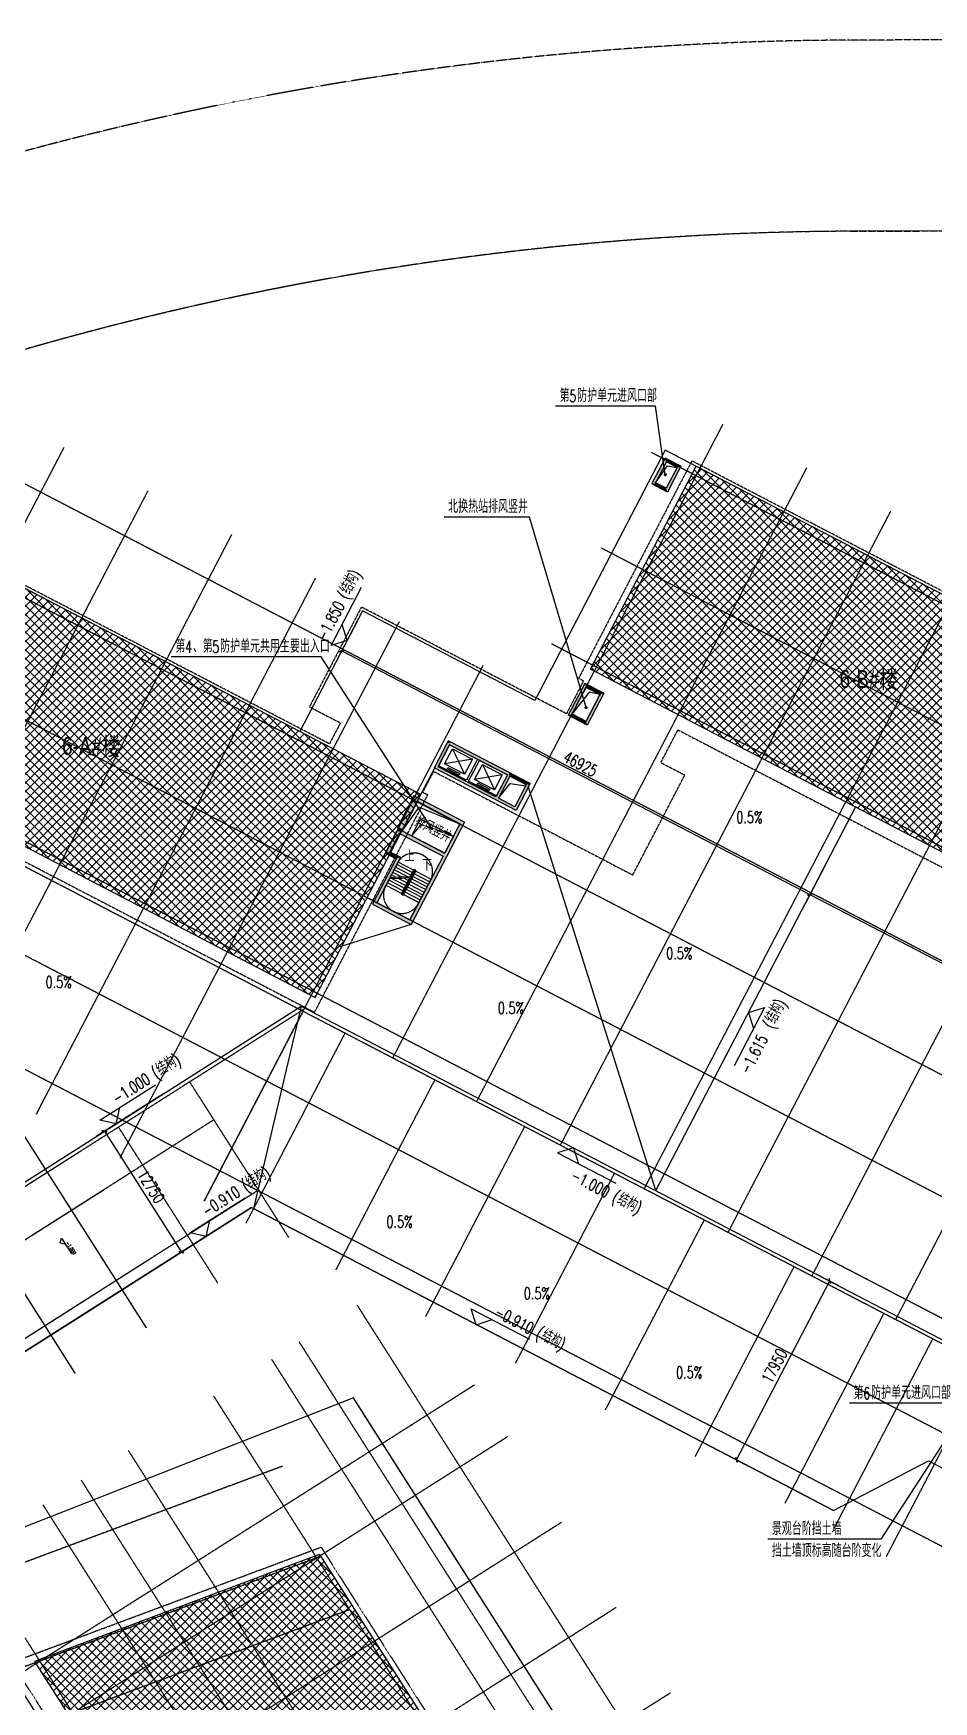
# Model space of a CAD drawing. Extents: x -46296 to 410892, y -135666 to 238728.
# Drawn here: x 142911 to 222935, y 90314 to 238728 of the extents above; entities that cross this region are included whole.
import ezdxf
from ezdxf.xclip import XClip

# ---------------------------------------------------------------- set-up
doc = ezdxf.new("R2010")
doc.units = 0
doc.header["$LTSCALE"] = 10
doc.header["$MEASUREMENT"] = 0
doc.header["$XCLIPFRAME"] = 0
for name, pattern in [('ACAD_ISO04W100', [30, 24, -3, 0, -3]), ('DASH', [0.35, 0.25, -0.1]), ('DOTE', [2.42, 2, -0.2, 0.02, -0.2]), ('梯段6、7$0$DASH', [0.35, 0.25, -0.1])]:
    doc.linetypes.add(name, pattern=pattern)
for name, color, linetype in [('0 @ 1', 7, 'Continuous'), ('01-标注_尺寸', 124, 'Continuous'), ('01-标注_标高', 200, 'Continuous'), ('01-标注_符号', 200, 'Continuous'), ('02-TEXT_房间', 7, 'Continuous'), ('02-TEXT_标注', 130, 'Continuous'), ('05-填充_天正', 26, 'Continuous'), ('104-6 B1核心筒G$0$05-填充_天正', 26, 'Continuous'), ('104-6 B1核心筒G$0$A_STR-砼墙', 51, 'Continuous'), ('A-E_楼梯', 171, 'Continuous'), ('A-O_分水线', 127, 'Continuous'), ('A-TECH_结构', 21, 'Continuous'), ('A_AXIS-轴线', 36, 'DOTE'), ('A_STR-砼墙', 51, 'Continuous'), ('M-用地 红线', 20, 'ACAD_ISO04W100'), ('看线', 241, 'Continuous')]:
    doc.layers.add(name, color=color, linetype=linetype)
doc.layers.add('104-13 B0核心筒$0$04-不打印_辅助线', color=165, linetype='Continuous', plot=False)
doc.styles.add('_TCH_DIM', font='SIMPLEX', dxfattribs={"bigfont": 'GBCBIG'})
doc.styles.add('_TCH_DIM_T3', font='SIMPLEX', dxfattribs={"width": 0.705882, "bigfont": 'GBCBIG'})
doc.styles.add('_TCH_SPACE', font='ros.shx', dxfattribs={"width": 0.75, "height": 5, "bigfont": 'jd.shx'})
doc.styles.add('Arial', font='arial.ttf', dxfattribs={"width": 0.75, "height": 2.5})
doc.dimstyles.new('_TCH_ARCH&&350', dxfattribs={"dimtxt": 1041.25, "dimasz": 350, "dimexe": 875, "dimexo": 1050, "dimgap": 350, "dimtad": 1, "dimdec": 0, "dimzin": 0, "dimdsep": 46, "dimtxsty": '_TCH_DIM_T3', "dimblk": 'ARCHTICK', "dimcen": 0.09, "dimclrt": 7, "dimazin": 2, "dimtfac": 1, "dimtdec": 0, "dimtix": 1, "dimtmove": 2, "dimatfit": 3, "dimfxl": 0, "dimtolj": 1, "dimtzin": 0, "dimarcsym": 0})
pattern_1 = [(45, (0, 0), (-392.8862, 392.8862), []), (135, (0, 0), (-392.8862, -392.8862), [])]

# ---------------------------------------------------------------- blocks, each defined once
blk = doc.blocks.new('104 轴线$0$A$C769971AC')
for points in [[(-8100, 0), (-5500, 0), (-5500, -2600), (-8100, -2600)], [(0, 0), (8750, 0), (8750, -4200), (0, -4200)], [(-79600, -4400), (-75400, -4400), (-75400, -13200), (-79600, -13200)], [(-69200, -4800), (-66450, -4800), (-66450, -7400), (-69200, -7400)], [(8750, -5000), (0, -5000), (0, -9200), (8750, -9200)], [(-20900, -11300), (-18100, -11300), (-18100, -13400), (-20900, -13400)], [(-17900, -11300), (-15100, -11300), (-15100, -13400), (-17900, -13400)]]:
    blk.add_lwpolyline(points, close=True)
blk = doc.blocks.new('104 轴线')
for p, q in [((-162502, 81623), (-103332, 195290)), ((854, 135981), (-109845, 193607)), ((-69898, 130873), (-37622, 192876)), ((-155052, 77745), (-95881, 191411)), ((13876, 160994), (-43691, 190962)), ((-62447, 126995), (-30171, 188997)), ((-147601, 73866), (-88430, 187532)), ((-25299, 139449), (-114000, 185624)), ((-267879, 136479), (-243063, 184152)), ((-47571, 137379), (-22720, 185118)), ((-140150, 69987), (-80979, 183654)), ((-113685, 111729), (-249575, 182469)), ((-206397, 125945), (-177039, 182341)), ((9443, 152479), (-48124, 182447)), ((-35448, 142477), (-15269, 181239)), ((-260428, 132601), (-235612, 180273)), ((-100664, 136743), (-183422, 179824)), ((-92783, 142787), (-73528, 179775)), ((-198946, 122066), (-169588, 178462)), ((-44634, 138691), (-118433, 177109)), ((-27997, 138598), (-7818, 177361)), ((-252978, 128722), (-228161, 176394)), ((-85332, 138908), (-66077, 175896)), ((-117841, 103746), (-253731, 174486)), ((-191495, 118187), (-162137, 174584)), ((5010, 143964), (-52557, 173931)), ((-273455, 172905), (-228319, 101944)), ((-245448, 124995), (-220710, 172516)), ((-16390, 142703), (-367, 173482)), ((-105097, 128228), (-187855, 171309)), ((-184044, 114309), (-154686, 170705)), ((-77881, 135029), (-58626, 172018)), ((-8939, 138824), (7084, 169603)), ((-296507, 152317), (-270772, 168686)), ((-279783, 168880), (-234647, 97919)), ((-238076, 120964), (-213259, 168637)), ((-56517, 134054), (-122866, 168593)), ((-176593, 110430), (-147235, 166826)), ((-2553, 135500), (13470, 166279)), ((-122274, 95231), (-258164, 165971)), ((-230625, 117086), (-205808, 164758)), ((-287377, 164050), (-242241, 93088)), ((-109530, 119712), (-192288, 162793)), ((-169142, 106551), (-139784, 162948)), ((-292106, 145398), (-266371, 161767)), ((-223174, 113207), (-198357, 160880)), ((-96508, 144726), (-127022, 160610)), ((-294971, 159219), (-249835, 88258)), ((-161691, 102673), (-132333, 159069)), ((-289691, 141601), (-263956, 157970)), ((-126707, 86715), (-262597, 157455)), ((-127630, 84941), (-263520, 155681)), ((-284860, 134007), (-259125, 150376)), ((-130863, 78732), (-266753, 149472)), ((-280030, 126413), (-254295, 142782)), ((-33600, 142600), (-33600, -14400)), ((-25200, 142600), (-25200, -14400)), ((-16800, 142600), (-16800, -14400)), ((-8400, 142600), (-8400, -14400)), ((0, 142600), (0, -14400)), ((8400, 142578), (8400, -14422)), ((-135018, 70749), (-270908, 141489)), ((-35206, 140600), (13400, 140600)), ((-275200, 118819), (-249465, 135189)), ((-50400, 134200), (-50400, -14400)), ((-42000, 134200), (-42000, -14400)), ((-52400, 132200), (13400, 132200)), ((-262856, 99412), (-214266, 130319)), ((-214380, 130100), (-223174, 113207)), ((-210654, 128161), (-219449, 111268)), ((-270370, 111225), (-244634, 127595)), ((-224464, 123832), (-215662, 109994)), ((-202671, 124005), (-211465, 107112)), ((-52400, 123800), (13400, 123800)), ((-260709, 96037), (-222317, 120457)), ((-265539, 103631), (-239804, 120001)), ((-230792, 119807), (-221990, 105969)), ((-194688, 119850), (-203482, 102956)), ((-186705, 115694), (-195499, 98801)), ((-52400, 115400), (13400, 115400)), ((-256737, 89793), (-218420, 114166)), ((-178722, 111538), (-187516, 94645)), ((-170739, 107382), (-179533, 90489)), ((-52400, 107000), (13400, 107000)), ((-209580, 103971), (-138782, -7334)), ((-162756, 103227), (-171550, 86333)), ((-158410, 100964), (-167204, 84071)), ((-214727, 100698), (-143645, -11054)), ((-217174, 99141), (-146376, -12164)), ((-52400, 98600), (13400, 98600)), ((-242004, 69611), (-199140, 96875)), ((-222323, 95870), (-151523, -15438)), ((-239072, 65001), (-196208, 92265)), ((-52400, 92400), (13400, 92400)), ((-229915, 91037), (-159117, -20268)), ((-234091, 88380), (-163293, -22925)), ((-237509, 86207), (-166711, -25099)), ((-234242, 57407), (-191378, 84671)), ((-139073, 84000), (-126000, 84000)), ((-139073, 84000), (-126000, 84000)), ((-52400, 84000), (13400, 84000)), ((-244006, 82074), (-173208, -29231)), ((-229411, 49813), (-186548, 77078)), ((-139073, 75600), (-126000, 75600)), ((-52400, 75600), (13400, 75600)), ((-224581, 42219), (-181717, 69484)), ((-139073, 67200), (-126000, 67200)), ((-136300, 67200), (-136300, -2001)), ((-126000, 67200), (-126000, -2001)), ((-117600, 67200), (-117600, -2001)), ((-109200, 67200), (-109200, -2001)), ((-100800, 67200), (-100800, -2001)), ((-92400, 67200), (-92400, -2001)), ((-84000, 67200), (-84000, -2001)), ((-75600, 67200), (-75600, -2001)), ((-67200, 67200), (-67200, -2001)), ((-58800, 67200), (-58800, -2001)), ((-52400, 67200), (13400, 67200)), ((-219751, 34625), (-176887, 61890)), ((-139073, 58800), (13400, 58800)), ((-214921, 27031), (-172057, 54296)), ((-139073, 50400), (13400, 50400)), ((-210090, 19437), (-167227, 46702)), ((-139073, 42000), (13400, 42000)), ((-205260, 11843), (-162396, 39108)), ((-139073, 33600), (13400, 33600)), ((-200430, 4249), (-157566, 31514)), ((-157699, 21012), (-159093, 25597)), ((-158511, 23683), (-148966, 26585)), ((-195599, -3345), (-152736, 23920)), ((-162507, 19550), (-148156, 23913)), ((-145248, -6279), (-154653, 24656)), ((-139073, 25200), (13400, 25200)), ((-205196, 22550), (-172533, -28802)), ((-155969, -1954), (-162507, 19550)), ((-190769, -10938), (-147905, 16326)), ((-139073, 16800), (13400, 16800)), ((-164865, 5538), (-144456, 11743)), ((-185939, -18532), (-143075, 8732)), ((-139073, 8400), (13400, 8400)), ((-79126, 6098), (-49948, -39738)), ((-158456, -48930), (-73109, 5398)), ((-183148, -22920), (-140284, 4344)), ((-65036, 3331), (-41175, -34153)), ((-163452, -4229), (-141618, 2409)), ((-153945, -56016), (-61764, 2663)), ((-181272, -25869), (-138409, 1395)), ((-105000, 0), (13400, 0)), ((-105000, 0), (13400, 0)), ((-86465, 1426), (-57287, -44410)), ((-179767, -28236), (-136903, -972)), ((-115209, -1092), (-78883, -58157)), ((-166188, -36782), (-111041, -1677)), ((-155969, -1954), (-148582, -13568)), ((-93298, -2923), (-64120, -48760)), ((-163452, -4229), (-154940, -17612)), ((-149616, -62863), (-57436, -4184)), ((-149595, -62849), (-57415, -4171)), ((-122042, -5442), (-85716, -62507)), ((-162322, -42856), (-107174, -7751)), ((-100975, -7810), (-71797, -53646)), ((-52368, -8400), (13400, -8400)), ((-128875, -9791), (-92549, -66856)), ((-145267, -69696), (-53086, -11017)), ((-145246, -69682), (-53065, -11004)), ((-135708, -14141), (-99382, -71206)), ((-142541, -18490), (-106215, -75556)), ((-140917, -76529), (-48736, -17850)), ((-140896, -76515), (-48715, -17837)), ((-150133, -23323), (-113808, -80389)), ((-149374, -22840), (-113048, -79905)), ((-136567, -83362), (-44387, -24683)), ((-136546, -83348), (-44366, -24670)), ((-156966, -27673), (-120641, -84738)), ((-134130, -87144), (-41949, -28466)), ((-163799, -32023), (-127474, -89088))]:
    blk.add_line(p, q)
for points in [[(-216209, 89629), (-245659, 78642)], [(-213168, 81478), (-242618, 70491)], [(-210236, 76869), (-239686, 65882)], [(-205387, 47258), (-203193, 48653), (-201798, 46460), (-201966, 46352), (-201778, 46057), (-203804, 44769), (-205387, 47258)], [(-158511, 23683), (-179356, 28320)], [(-166936, 25554), (-162507, 19550)], [(-184527, 3284), (-181414, -1610), (-179642, -483), (-182755, 4411), (-184527, 3284)], [(-168544, -1720), (-166351, -325), (-164955, -2519), (-167149, -3914), (-168544, -1720)]]:
    blk.add_lwpolyline(points)
at = {"layer": 'Defpoints'}
blk.add_lwpolyline([(13135, -2670), (19996, 9914), (18926, 200140), (-165691, 199501, 0.0648429), (-234306, 190322, 0.0648942), (-298282, 163874), (-300993, 152958), (-177498, -41043), (-162540, -55229), (-143745, -84755), (-123037, -89354), (13135, -2670)], format="xyb", close=True, dxfattribs=at)
at = {"rotation": 302.4591234524622}
blk.add_blockref('104 轴线$0$A$C769971AC', (-162003, -7159), dxfattribs=at)
blk = doc.blocks.new('104-13 B0核心筒')
at = {"layer": '104-13 B0核心筒$0$04-不打印_辅助线'}
ref = blk.add_blockref('104 轴线', (287656, 163437), dxfattribs=dict(at, rotation=57.54087654753761))
XClip(ref).set_block_clipping_path([(-308258.2439484803, 159880.9876684749), (-256882.7738956955, 79110.5487782021), (-223300.1845035219, 100471.3503204154), (-274675.6545563068, 181241.7892106881)])
blk = doc.blocks.new('_ArchTick')
at = {"color": 0, "linetype": 'ByBlock', "const_width": 0.4}
blk.add_lwpolyline([(-0.5, -0.5), (0.5, 0.5)], dxfattribs=at)
blk = doc.blocks.new('*D2023')
at = {"layer": '01-标注_尺寸', "color": 0, "lineweight": -2, "transparency": 16777216}
for p, q in [((171692, 186420), (169918, 183013)), ((170322, 183789), (211945, 162121)), ((213315, 164753), (211541, 161345))]:
    blk.add_line(p, q, dxfattribs=at)
at = {"layer": 'Defpoints', "color": 0, "transparency": 16777216}
for p in [(172177, 187351), (213800, 165684), (211945, 162121)]:
    blk.add_point(p, dxfattribs=at)
at = {"layer": '01-标注_尺寸', "color": 0, "lineweight": -2, "transparency": 16777216, "xscale": 350, "yscale": 350, "zscale": 350}
for p, rotation in [((170322, 183789), 152.4999997654439), ((211945, 162121), 332.4999997654439)]:
    blk.add_blockref('_ArchTick', p, dxfattribs=dict(at, rotation=rotation))
at = {"layer": '01-标注_尺寸', "color": 7, "transparency": 16777216, "insert": (191536, 173727), "char_height": 1041.2, "attachment_point": 5, "rotation": 332.5, "style": '_TCH_DIM_T3'}
blk.add_mtext('\\A1;46925', dxfattribs=at)
blk = doc.blocks.new('*D2024')
at = {"layer": '01-标注_尺寸', "color": 0, "lineweight": -2, "transparency": 16777216}
for p, q in [((213315, 164753), (211541, 161345)), ((211945, 162121), (253568, 140454)), ((254938, 143085), (253164, 139678))]:
    blk.add_line(p, q, dxfattribs=at)
at = {"layer": 'Defpoints', "color": 0, "transparency": 16777216}
for p in [(213800, 165684), (255423, 144016), (253568, 140454)]:
    blk.add_point(p, dxfattribs=at)
at = {"layer": '01-标注_尺寸', "color": 0, "lineweight": -2, "transparency": 16777216, "xscale": 350, "yscale": 350, "zscale": 350}
for p, rotation in [((211945, 162121), 152.4999997654438), ((253568, 140454), 332.4999997654439)]:
    blk.add_blockref('_ArchTick', p, dxfattribs=dict(at, rotation=rotation))
at = {"layer": '01-标注_尺寸', "color": 7, "transparency": 16777216, "insert": (233159, 152060), "char_height": 1041.2, "attachment_point": 5, "rotation": 332.5, "style": '_TCH_DIM_T3'}
blk.add_mtext('\\A1;46925', dxfattribs=at)
blk = doc.blocks.new('*D2031')
at = {"layer": '01-标注_尺寸', "color": 0, "lineweight": -2, "transparency": 16777216}
for p, q in [((205416, 111819), (213705, 127741)), ((211611, 128831), (214481, 127337)), ((203322, 112909), (206193, 111415))]:
    blk.add_line(p, q, dxfattribs=at)
at = {"layer": 'Defpoints', "color": 0, "transparency": 16777216}
for p in [(210679, 129316), (213705, 127741), (202391, 113394)]:
    blk.add_point(p, dxfattribs=at)
at = {"layer": '01-标注_尺寸', "color": 0, "lineweight": -2, "transparency": 16777216, "xscale": 350, "yscale": 350, "zscale": 350}
for p, rotation in [((213705, 127741), 62.49998612559066), ((205416, 111819), 242.4999861255907)]:
    blk.add_blockref('_ArchTick', p, dxfattribs=dict(at, rotation=rotation))
at = {"layer": '01-标注_尺寸', "color": 7, "transparency": 16777216, "insert": (208788, 120182), "char_height": 1041.2, "attachment_point": 5, "rotation": 62.49999, "style": '_TCH_DIM_T3'}
blk.add_mtext('\\A1;17950', dxfattribs=at)
blk = doc.blocks.new('*D2032')
at = {"layer": '01-标注_尺寸', "color": 0, "lineweight": -2, "transparency": 16777216}
for p, q in [((154572, 144457), (148484, 140584)), ((149222, 141053), (156066, 130296)), ((161415, 133699), (155327, 129826))]:
    blk.add_line(p, q, dxfattribs=at)
at = {"layer": 'Defpoints', "color": 0, "transparency": 16777216}
for p in [(155457, 145020), (162301, 134263), (156066, 130296)]:
    blk.add_point(p, dxfattribs=at)
at = {"layer": '01-标注_尺寸', "color": 0, "lineweight": -2, "transparency": 16777216, "xscale": 350, "yscale": 350, "zscale": 350}
for p, rotation in [((149222, 141053), 122.4644774325491), ((156066, 130296), 302.4644774325491)]:
    blk.add_blockref('_ArchTick', p, dxfattribs=dict(at, rotation=rotation))
at = {"layer": '01-标注_尺寸', "color": 7, "transparency": 16777216, "insert": (153378, 136142), "char_height": 1041.2, "attachment_point": 5, "rotation": 302.46448, "style": '_TCH_DIM_T3'}
blk.add_mtext('\\A1;12750', dxfattribs=at)

msp = doc.modelspace()

# ---------------------------------------------------------------- hatches: boundary and pattern name
at = {"layer": '05-填充_天正'}
h = msp.add_hatch(dxfattribs=at)
h.set_pattern_fill('ANSI37', color=256, scale=350)
h.set_pattern_definition(pattern_1)
h.paths.add_polyline_path([(122555.2, 176599.3), (167970.1, 152957.7), (177366.7, 171008.4), (131951.7, 194650)])
h.paths.add_polyline_path([(201817.2, 200218.9), (247232.2, 176577.3), (237835.6, 158526.6), (192420.6, 182168.2)])
h.paths.add_polyline_path([(262286.1, 187737.1), (307701.1, 164095.6), (317097.7, 182146.2), (271682.7, 205787.8)])
edge = h.paths.add_edge_path()
edge.add_line((332151.6, 193306), (377566.6, 169664.5))
edge.add_line((377566.6, 169664.5), (386963.2, 187715.2))
edge.add_line((386963.2, 187715.2), (341548.2, 211356.7))
edge.add_line((341548.2, 211356.7), (332151.6, 193306))
for points in [[(199180.2, 200610.8), (199073.9, 200947.9), (197896.5, 198686.1), (198118.2, 198570.6)], [(200129.4, 200116.7), (200466.6, 200223), (199073.9, 200947.9), (199180.2, 200610.8)], [(200466.6, 200223), (200129.4, 200116.7), (199159.7, 198254), (199266, 197916.8)], [(199266, 197916.8), (199159.7, 198254), (198210.6, 198748), (198075.1, 198668.3), (197873.4, 198641.7)], [(192036.3, 180563.7), (191930, 180900.9), (190452.7, 178063.1), (190789.9, 178169.4)], [(193278.2, 179917.2), (193615.4, 180023.6), (191930, 180900.9), (192036.3, 180563.7)], [(193615.4, 180023.6), (193278.2, 179917.2), (192031.7, 177522.9), (192138.1, 177185.7)], [(192138.1, 177185.7), (192031.7, 177522.9), (190789.9, 178169.4), (190452.7, 178063.1)], [(179871.2, 175566.9), (179700.3, 175599.5), (178545.6, 173381.5), (178882.8, 173487.8), (179899, 175439.7)], [(179792.7, 175777), (179700.3, 175599.5), (179871.2, 175566.9), (180014.4, 175661.5), (180014.5, 175661.6)], [(185170.8, 172789.3), (185203.4, 172960.2), (180014.4, 175661.5), (179871.2, 175566.9), (179899, 175439.7), (185043.6, 172761.6)], [(184077.7, 170689.6), (184027.5, 170809.6), (178882.8, 173487.8), (178545.6, 173381.5), (183956.4, 170564.8)], [(185170.8, 172789.3), (185043.6, 172761.6), (184027.5, 170809.6), (184077.7, 170689.6), (184249.3, 170694.2), (185265.4, 172646.1)], [(186849.1, 171934.4), (186844.5, 172106), (185203.4, 172960.2), (185170.8, 172789.3), (185265.4, 172646.1), (186729, 171884.2)], [(180831, 168415.8), (181235.6, 168543.4), (176738.5, 170884.5), (177043.5, 170387.5)], [(185819.2, 169595.1), (185712.9, 169932.3), (184249.3, 170694.2), (184077.7, 170689.6), (183956.4, 170564.8)], [(186849.1, 171934.4), (186729, 171884.2), (185712.9, 169932.3), (185819.2, 169595.1), (186973.9, 171813.1)], [(186844.5, 172106.1), (186844.5, 172106), (186849.1, 171934.4), (186973.9, 171813.1), (187066.2, 171990.6)], [(175456.5, 167700), (175234.2, 167778.1), (174204.5, 165800.1), (174609.1, 165927.7), (175454.1, 167550.9)], [(175372.7, 168044.2), (175234.2, 167778.1), (175456.5, 167700), (175681.3, 167770.9), (175727.5, 167859.5)], [(175456.5, 167700), (175454.1, 167550.9), (179330.3, 165533.1), (179480.6, 165605.1), (179468.8, 165799.2), (175681.3, 167770.9)], [(181235.6, 168543.4), (180831, 168415.8), (179468.8, 165799.2), (179480.6, 165605.1), (179642.6, 165483.2)], [(175558.2, 165433.6), (175153.6, 165306), (173043.4, 161252.4), (173448, 161379.9)], [(174609.1, 165927.7), (174204.5, 165800.1), (175153.6, 165306), (175558.2, 165433.6)], [(179480.6, 165605.1), (179330.3, 165533.1), (176375.1, 159856.2), (176502.7, 159451.5), (179642.6, 165483.2)], [(173448, 161379.9), (173043.4, 161252.4), (176502.7, 159451.5), (176375.1, 159856.2)]]:
    msp.add_hatch(color=256, dxfattribs=at).paths.add_polyline_path(points)
h = msp.add_hatch(dxfattribs=at)
h.set_pattern_fill('ANSI37', color=256, scale=350)
h.set_pattern_definition(pattern_1)
h.paths.add_polyline_path([(143001.2, 93888.2), (170405.3, 50827.8), (170599.6, 50951.4), (175676.6, 44344), (176079.2, 43770.5), (185364.1, 29173.2), (185712.9, 28565.4), (189545, 21166.1), (189350.7, 21042.5), (201184.9, 2437.3), (201709.9, 2771.3), (215206.6, 2192.9), (215458, 1797.7), (236304.8, 15057.7), (236063.3, 15852.2), (231193.2, 31870.4), (230631.7, 31699.7), (230619.2, 31695.9), (222773.8, 29310.6), (219248.2, 40906.5), (224057.4, 42366.5), (223012.1, 45805), (222341, 45601), (202300.9, 50058.8), (168361.5, 103417), (167596.2, 103129.4), (143778.3, 94180.2)])
at = {"layer": '104-6 B1核心筒G$0$05-填充_天正'}
msp.add_hatch(color=256, dxfattribs=at).paths.add_polyline_path([(177043.5, 170387.5), (176738.5, 170884.5), (175284, 168090.4), (175727.5, 167859.5)])

# ---------------------------------------------------------------- linework, layer by layer
at = {"color": 8, "linetype": '梯段6、7$0$DASH'}
for centre, start, end in [((176753.9, 164157.2), 332.499977, 152.499977), ((175673.4, 162081.6), 152.499977, 332.499977)]:
    msp.add_arc(centre, 1650, start, end, dxfattribs=at)
at = {"layer": '01-标注_标高'}
for p, q in [((169388.8, 184269.9), (172085.3, 189449.9)), ((170805, 184716.5), (170358.4, 186132.7)), ((170805, 184716.5), (169388.8, 184269.9)), ((207894.5, 152066.3), (205198, 146886.4)), ((206478.3, 151619.8), (207894.5, 152066.3)), ((206478.3, 151619.8), (206924.8, 150203.6)), ((148827.6, 142046), (153754.7, 145180.6)), ((150277.1, 141723.7), (150599.4, 143173.2)), ((150277.1, 141723.7), (148827.6, 142046)), ((190919, 139587.3), (189502.8, 139140.8)), ((190919, 139587.3), (191365.5, 138171.2)), ((189502.8, 139140.8), (194682.7, 136444.3)), ((156812.6, 132010.4), (161739.8, 135145)), ((158262.2, 131688.1), (158584.5, 133137.6)), ((145303.2, 131142), (145395.3, 131556.1)), ((145303.2, 131142), (145717.4, 131049.9)), ((145395.3, 131556.1), (146290.8, 130148.3)), ((158262.2, 131688.1), (156812.6, 132010.4)), ((182277, 123849.1), (181830.5, 125265.3)), ((181830.5, 125265.3), (187010.4, 122568.8)), ((182277, 123849.1), (183693.2, 124295.6))]:
    msp.add_line(p, q, dxfattribs=at)
at = {"layer": '01-标注_符号'}
for p, q in [((198213.3, 205565.9), (189321.1, 205565.9)), ((199083.3, 199465.9), (198213.3, 205565.9)), ((187017.1, 195695.6), (179416.3, 195695.6)), ((192038.4, 178742.5), (187017.1, 195695.6)), ((168506, 183263.9), (155160.9, 183263.9)), ((178321.1, 167983.2), (168506, 183263.9)), ((226915.3, 118166.2), (218242.4, 104766.4)), ((224344, 116854.8), (215451.7, 116854.8)), ((218242.4, 104766.4), (208187.9, 104766.4))]:
    msp.add_line(p, q, dxfattribs=at)
at = {"layer": '01-标注_符号', "const_width": 140}
for points in [[(199093.1, 199396.6, 1), (199073.4, 199535.2, 1)], [(192058.3, 178675.4, 1), (192018.5, 178809.6, 1)], [(178358.9, 167924.3, 1), (178283.3, 168042.1, 1)]]:
    msp.add_lwpolyline(points, format="xyb", close=True, dxfattribs=at)
at = {"layer": '01-标注_符号'}
for points in [[(205071.8, 169172.8, 0, 0, 0), (199673.7, 172171.6, 280, 0, 0), (198755.9, 172681.5, 0, 0, 0)], [(173112.5, 158750.6, 0, 0, 0), (173406, 159406.2, 240, 0, 0), (173773.7, 160227.6, 0, 0, 0)], [(198843.9, 157065.2, 0, 0, 0), (193445.9, 160064, 280, 0, 0), (192528, 160573.9, 0, 0, 0)], [(185541.3, 152870.9, 0, 0, 0), (188243.1, 158423.5, 280, 0, 0), (188702.5, 159367.7, 0, 0, 0)], [(143674.5, 154508.2, 0, 0, 0), (138276.4, 157507, 280, 0, 0), (137358.5, 158016.9, 0, 0, 0)], [(159225.9, 137980.2, 0, 0, 0), (157196, 141424.9, 240, 0, 0), (156739.1, 142200.3, 0, 0, 0)], [(175638.8, 133848.3, 0, 0, 0), (178340.6, 139401, 280, 0, 0), (178800, 140345.2, 0, 0, 0)], [(187852.5, 127490.3, 0, 0, 0), (190554.3, 133042.9, 280, 0, 0), (191013.7, 133987.1, 0, 0, 0)], [(144568, 128652.7, 0, 0, 0), (142538.1, 132097.4, 240, 0, 0), (142081.2, 132872.8, 0, 0, 0)], [(201386.7, 120444.8, 0, 0, 0), (204088.5, 125997.5, 280, 0, 0), (204547.9, 126941.6, 0, 0, 0)], [(187030.4, 87009.5, 0, 0, 0), (182951.2, 93919.3, 280, 0, 0), (182417.4, 94823.5, 0, 0, 0)]]:
    msp.add_lwpolyline(points, format="xyseb", dxfattribs=at)
at = {"layer": '01-标注_符号', "elevation": 0}
for points in [[(176106.2, 164753.7, 0, 0, 0), (175981.5, 164514.2, 240, 0, 0), (175565.9, 163715.9, 0, 0, 0)], [(177614.1, 163968.8, 0, 0, 0), (176069.5, 161001.7, 0, 0, 0), (174561.6, 161786.7, 0, 0, 0), (175030.3, 162687, 240, 0, 0), (175445.9, 163485.3, 0, 0, 0)]]:
    msp.add_lwpolyline(points, format="xyseb", dxfattribs=at)
at = {"layer": '104-6 B1核心筒G$0$A_STR-砼墙'}
for p, q in [((176738.5, 170884.5), (175284, 168090.4)), ((177043.5, 170387.5), (175727.5, 167859.5)), ((175727.5, 167859.5), (175284, 168090.4))]:
    msp.add_line(p, q, dxfattribs=at)
at = {"layer": 'A-E_楼梯'}
for p, q in [((181935.4, 174154.1), (179468.8, 173747.1)), ((180161.4, 175077.6), (181242.8, 172823.6)), ((182822.4, 173692.4), (183903.8, 171438.4)), ((184596.5, 172768.9), (182129.8, 172361.9)), ((175336.5, 165007.8), (174609.7, 163611.5)), ((176582.5, 164066.1), (175216.5, 164777.2)), ((176702.5, 164296.7), (175336.5, 165007.8)), ((174556.4, 163509.1), (174256, 162932.2)), ((175862.2, 162682.4), (174496.2, 163393.5)), ((175424.9, 163547), (174556.4, 163509.1)), ((175447.3, 163648.1), (174609.7, 163611.5)), ((174637.9, 163612.8), (174616.2, 163624.1)), ((175157.4, 163635.5), (174736.3, 163854.7)), ((175982.2, 162913), (174815.3, 163520.4)), ((175677, 163658.1), (174856.3, 164085.3)), ((176196.5, 163680.8), (174976.4, 164315.9)), ((176462.4, 163835.5), (175096.4, 164546.6)), ((176102.3, 163143.6), (175334.9, 163543.1)), ((175465.3, 163729.4), (175424.9, 163547)), ((175568.2, 163480.9), (175465.3, 163729.4)), ((175606.9, 163655.1), (175568.2, 163480.9)), ((176402.1, 163589.7), (175584.5, 163554)), ((176332.9, 163586.7), (175594.3, 162167.9)), ((176455.4, 163692.1), (175606.9, 163655.1)), ((176402.1, 163589.7), (175675.3, 162193.4)), ((176402.1, 163589.7), (175675.3, 162193.4)), ((175764, 162147.2), (176844.5, 164222.8)), ((175764, 162147.2), (176844.5, 164222.8)), ((175789.5, 162066.3), (176925.4, 164248.4)), ((176222.3, 163374.2), (175854.4, 163565.8)), ((176730.2, 164349.9), (176386.2, 163689.1)), ((176417.5, 163272.6), (177783.5, 162561.6)), ((176755.8, 164269), (176455.4, 163692.1)), ((176755.8, 164269), (176455.4, 163692.1)), ((176537.5, 163503.3), (177903.5, 162792.2)), ((176657.6, 163733.9), (178023.6, 163022.8)), ((176925.4, 164248.4), (176730.2, 164349.9)), ((176844.5, 164222.8), (176755.8, 164269)), ((176755.8, 164269), (176844.5, 164222.8)), ((176777.6, 163964.5), (178143.6, 163253.4)), ((176897.7, 164195.1), (178263.7, 163484)), ((177183.2, 161408.4), (178263.7, 163484)), ((174256, 162932.2), (173448, 161379.9)), ((175622, 162221.1), (174256, 162932.2)), ((175622, 162221.1), (174256, 162932.2)), ((175742.1, 162451.7), (174376.1, 163162.8)), ((175594.3, 162167.9), (175789.5, 162066.3)), ((175675.3, 162193.4), (175764, 162147.2)), ((175764, 162147.2), (175675.3, 162193.4)), ((175817.2, 162119.5), (177183.2, 161408.4)), ((177183.2, 161408.4), (175817.2, 162119.5)), ((175937.2, 162350.2), (177303.2, 161639.1)), ((176057.3, 162580.8), (177423.3, 161869.7)), ((176177.4, 162811.4), (177543.3, 162100.3)), ((176297.4, 163042), (177663.4, 162330.9)), ((173448, 161379.9), (176375.1, 159856.2)), ((176375.1, 159856.2), (177183.2, 161408.4))]:
    msp.add_line(p, q, dxfattribs=at)
for points in [[(179899, 175439.7), (182382.6, 174146.8), (181412.9, 172284.1), (178929.3, 173577), (179899, 175439.7)], [(180161.4, 175077.6), (181935.4, 174154.1), (181242.8, 172823.6), (179468.8, 173747.1), (180161.4, 175077.6)], [(182560, 174054.5), (185043.6, 172761.6), (184074, 170898.9), (181590.3, 172191.8), (182560, 174054.5)], [(182822.4, 173692.4), (184596.5, 172768.9), (183903.8, 171438.4), (182129.8, 172361.9), (182822.4, 173692.4)], [(179685.1, 173296.3), (179754.3, 173429.4), (180818.8, 172875.3), (180784.1, 172808.7), (180749.5, 172742.2), (179685.1, 173296.3)], [(182346.1, 171911.1), (182415.4, 172044.1), (183479.8, 171490), (183445.1, 171423.5), (183410.5, 171357), (182346.1, 171911.1)]]:
    msp.add_lwpolyline(points, dxfattribs=at)
at = {"layer": 'A-O_分水线'}
for p, q in [((177366.7, 171008.4), (178659.6, 173492)), ((198238.8, 135791.9), (186895, 171770)), ((198238.8, 135791.9), (215992.9, 169897.2)), ((176502.7, 159451.5), (170338.9, 157508.1))]:
    msp.add_line(p, q, dxfattribs=at)
msp.add_lwpolyline([(166728, 152195.4), (162475.2, 134172.5)], dxfattribs=at)
at = {"layer": 'A-TECH_结构', "color": 8, "linetype": 'DASH', "ltscale": 5}
for points in [[(196192, 163857.9), (200809.5, 172728), (198680.7, 173836.2), (200204.4, 176763.3), (237769.3, 157208.3), (247835.5, 176545.1), (201444.8, 200694.6), (191378.7, 181357.7), (191822.2, 181126.9), (190298.4, 178199.7), (172070.4, 187688.7), (167452.9, 178818.6), (170202.6, 177387.1), (169232.9, 175524.4), (131579.3, 195125.7), (121513.2, 175788.8), (167903.9, 151639.4), (177970, 170976.2), (177526.5, 171207.1), (178496.1, 173069.8)], [(225000.7, 42289.6), (219302.2, 40557.1), (222443.7, 30224.1), (233280.5, 33518.8), (238640, 15891), (214990.7, 848.4), (199690.3, 1527.3), (140995.4, 93805), (168485.7, 104060.1), (201522.8, 52120.5), (223871.7, 46002.9)]]:
    msp.add_lwpolyline(points, close=True, dxfattribs=at)
at = {"layer": 'A-TECH_结构'}
for points in [[(201817.2, 200218.9), (247232.2, 176577.3), (237835.6, 158526.6), (192420.6, 182168.2)], [(122555.2, 176599.3), (167970.1, 152957.7), (177366.7, 171008.4), (131951.7, 194650)]]:
    msp.add_lwpolyline(points, close=True, dxfattribs=at)
at = {"layer": 'A-TECH_结构', "linetype": 'DASH'}
for points in [[(192036.3, 180563.7), (193278.2, 179917.2), (192031.8, 177522.9), (190789.9, 178169.4), (192036.3, 180563.7)], [(176541.7, 167322.9), (177404.7, 168366.7), (180253.8, 167307.1)]]:
    msp.add_lwpolyline(points, dxfattribs=at)
at = {"layer": 'A-TECH_结构'}
for points in [[(193278.2, 179917.2), (192326.4, 180131.9), (190789.9, 178169.4)], [(175635.1, 167682.1), (177191.4, 169887.2), (180831, 168415.8)], [(202300.9, 50058.8), (168361.5, 103417), (167596.2, 103129.4), (167596.2, 103129.4), (143778.3, 94180.2), (143778.3, 94180.2), (143001.2, 93888.2)], [(143001.2, 93888.2), (170405.3, 50827.8)]]:
    msp.add_lwpolyline(points, dxfattribs=at)
at = {"layer": 'A-TECH_结构', "linetype": 'DASH'}
msp.add_lwpolyline([(177326.7, 168830.8), (180253.8, 167307.1), (179468.9, 165799.2), (176541.7, 167322.9)], close=True, dxfattribs=at)
at = {"layer": 'A_STR-砼墙'}
for p, q in [((199073.9, 200947.9), (197896.5, 198686.1)), ((199180.2, 200610.8), (198118.2, 198570.6)), ((200466.6, 200223), (199073.9, 200947.9)), ((200129.4, 200116.7), (199180.2, 200610.8)), ((200129.4, 200116.7), (199159.7, 198254)), ((200466.6, 200223), (199266, 197916.8)), ((199266, 197916.8), (197873.4, 198641.7)), ((198118.2, 198570.6), (197896.5, 198686.1)), ((199159.7, 198254), (198210.6, 198748)), ((191930, 180900.9), (190452.7, 178063.1)), ((192036.3, 180563.7), (190789.9, 178169.4)), ((193615.4, 180023.6), (191930, 180900.9)), ((193278.2, 179917.2), (192031.7, 177522.9)), ((193278.2, 179917.2), (192036.3, 180563.7)), ((193615.4, 180023.6), (192138.1, 177185.7)), ((192031.7, 177522.9), (190789.9, 178169.4)), ((192138.1, 177185.7), (190452.7, 178063.1)), ((179700.3, 175599.5), (178545.6, 173381.5)), ((179899, 175439.7), (178882.8, 173487.8)), ((179792.7, 175777), (179700.3, 175599.5)), ((180014.5, 175661.6), (179792.7, 175777)), ((185043.6, 172761.6), (179899, 175439.7)), ((180014.5, 175661.6), (180014.4, 175661.5)), ((185203.4, 172960.2), (180014.4, 175661.5)), ((183956.4, 170564.8), (178545.6, 173381.5)), ((184027.5, 170809.6), (178882.8, 173487.8)), ((185043.6, 172761.6), (184027.5, 170809.6)), ((185265.4, 172646.1), (184249.3, 170694.2)), ((186844.5, 172106), (185203.4, 172960.2)), ((186729, 171884.2), (185265.4, 172646.1)), ((181235.6, 168543.4), (176738.5, 170884.5)), ((185712.9, 169932.3), (184249.3, 170694.2)), ((186729, 171884.2), (185712.9, 169932.3)), ((186973.9, 171813.1), (185819.2, 169595.1)), ((186844.5, 172106.1), (186844.5, 172106)), ((187066.2, 171990.6), (186844.5, 172106.1)), ((187066.2, 171990.6), (186973.9, 171813.1)), ((180831, 168415.8), (177043.5, 170387.5)), ((185819.2, 169595.1), (183956.4, 170564.8)), ((175234.2, 167778.1), (174204.5, 165800.1)), ((175372.7, 168044.2), (175234.2, 167778.1)), ((175727.5, 167859.5), (175372.7, 168044.2)), ((175727.5, 167859.5), (175681.3, 167770.9)), ((175681.3, 167770.9), (179468.8, 165799.2)), ((180831, 168415.8), (179468.8, 165799.2)), ((181235.6, 168543.4), (179642.6, 165483.2)), ((175454.1, 167550.9), (174609.1, 165927.7)), ((175454.1, 167550.9), (179330.3, 165533.1)), ((175153.6, 165306), (173043.4, 161252.4)), ((175558.2, 165433.6), (173448, 161379.9)), ((174204.5, 165800.1), (175153.6, 165306)), ((174609.1, 165927.7), (175558.2, 165433.6)), ((179330.3, 165533.1), (176375.1, 159856.2)), ((179642.6, 165483.2), (176502.7, 159451.5)), ((173043.4, 161252.4), (176502.7, 159451.5)), ((173448, 161379.9), (176375.1, 159856.2))]:
    msp.add_line(p, q, dxfattribs=at)
msp.add_lwpolyline([(385568.9, 154222.8), (395384.7, 192688.4), (378118.9, 201676.5, -0.52381468), (376929.3, 210972.2), (371844, 216620.1, 0.45173943), (372060.4, 196661.8), (371573.5, 195726.5), (338798.5, 212788.1), (327208.6, 190524.2), (321975.2, 193248.5), (316388.1, 182515.6), (304280.4, 188818.5), (304280.4, 188818.5), (268933, 207219.2), (264153.9, 198038.7), (262113.8, 199100.7), (260312.9, 195641.3), (262353.1, 194579.3), (251755.9, 174222.4), (199067.5, 201650.3), (187477.6, 179386.3), (172176.7, 187351.5), (166589.5, 176618.7), (129202, 196081.4)], format="xyb", dxfattribs=at)
for points in [[(214034.4, 107332.4), (210429.2, 109209.2), (162301.2, 134263), (140665.5, 120501.3), (136130.8, 127630.6), (139884.4, 130019.9), (137578.3, 133648.3), (146732.4, 139470.9), (146730.9, 139473.2), (166728, 152195.4), (225664.5, 121503)], [(140665.5, 120501.3), (146993.8, 124526.5), (162301.2, 134263), (210373.7, 109238.1), (210934.5, 108946.1), (214034.4, 107332.4), (222488, 111725.3), (222488, 111725.3), (222488, 111725.3), (242156.4, 101486.6), (242156.4, 77021.2), (244556.8, 77021.2), (244556.4, 45822.8), (239581.8, 45822.8), (236558.4, 43899.6), (233123.5, 49299.8), (231309.4, 48145.9), (225479.6, 57311.2), (205528.1, 63617.6), (173949.5, 113264.1), (173364.7, 114183.6), (171358.9, 117337), (140423.4, 105175.4)], [(179597.2, 31904.8), (187317.7, 36815.6), (192550.5, 28588.9), (193689.5, 29313.5), (196561, 24799.1), (196561.2, 24799.3), (199781.4, 19736.6), (207670.4, 24754.6), (204450.3, 29817.3), (208711.3, 32527.6), (206269.3, 36366.9), (229430.9, 51099.2), (225479.6, 57311.2), (205528.1, 63617.6), (171358.9, 117337), (140423.4, 105175.4), (140533.2, 104896.2), (134642.6, 102580.6), (179543.5, 31989.2)]]:
    msp.add_lwpolyline(points, dxfattribs=at)
at = {"layer": 'M-用地 红线', "ltscale": 0.05}
msp.add_lwpolyline([(401252, 31537.3), (406201, 40615.3), (406004, 75614.3), (410892, 95642.3), (410198, 218797.3), (390086, 238728.3), (215507, 238124.3, 0.03748606), (172964, 234781.3, 0.03748491), (131398, 225125.3), (114193, 213768.3), (100383, 207916.3), (86907, 201333.3), (82974, 185497.3, -0.06489419), (146950, 211945.3, -0.06484287), (215565, 221124.3), (400182, 221763.3), (401252, 31537.3)], format="xyb", close=True, dxfattribs=at)
at = {"layer": '看线'}
for points in [[(198210.6, 198748), (199275.4, 200254.3), (200129.4, 200116.7)], [(184249.3, 170694.2), (185301.6, 172008.4), (186682.6, 171795)]]:
    msp.add_lwpolyline(points, dxfattribs=at)

# ---------------------------------------------------------------- block references
at = {"rotation": 302.4591234524621}
msp.add_blockref('104-13 B0核心筒', (88968.6, 176623.3), dxfattribs=at)
at = {"layer": 'A_AXIS-轴线'}
msp.add_blockref('104 轴线', (381256.4, 21622.8), dxfattribs=at)

# ---------------------------------------------------------------- texts
at = {"layer": '0 @ 1', "style": 'Arial', "width": 0.75}
for s, p in [('6-B#楼', (214570.8, 180504.4)), ('6-A#楼', (145462.1, 174541.5))]:
    msp.add_text(s, height=1600, rotation=359.360823, dxfattribs=at).set_placement(p)
at = {"layer": '02-TEXT_房间', "style": '_TCH_SPACE', "width": 0.75}
msp.add_text('排风竖井', height=1041.86, rotation=332.499991, dxfattribs=at).set_placement((176698, 168289, 0))
at = {"layer": '02-TEXT_标注', "style": '_TCH_DIM'}
for s, height, p in [('第', 1181.6, (189688.6, 205933.4)), ('防护单元进风口部', 1181.56, (191248.7, 205933.4)), ('北换热站排风竖井', 1181.56, (179783.8, 196063.1)), ('第', 1181.6, (155528.4, 183631.4)), ('、第', 1181.56, (157088.5, 183631.4)), ('防护单元共用主要出入口', 1181.56, (159508.7, 183631.4)), ('上', 1012.8, (175938.9, 165033.1)), ('下', 1012.8, (177474.7, 164248.2)), ('第', 1181.6, (215819.2, 117222.3)), ('防护单元进风口部', 1181.56, (217379.3, 117222.3)), ('景观台阶挡土墙', 1181.56, (208555.4, 105133.9)), ('挡土墙顶标高随台阶变化', 1181.56, (208555.4, 103173.9))]:
    msp.add_text(s, height=height, dxfattribs=at).set_placement(p)
at = {"layer": '02-TEXT_标注', "style": '_TCH_DIM', "width": 0.705882}
for s, height, p in [('5', 1041.2, (190548.7, 205933.4)), ('4', 1041.2, (156388.5, 183631.4)), ('5', 1041.2, (158808.7, 183631.4)), ('0.5%', 1041.25, (205393.1, 168473.7)), ('0.5%', 1041.25, (199165.2, 156366.1)), ('0.5%', 1041.25, (143995.7, 153809.1)), ('0.5%', 1041.25, (184190.5, 151499.2)), ('0.5%', 1041.25, (174288, 132476.6)), ('0.5%', 1041.25, (186501.7, 126118.5)), ('0.5%', 1041.25, (200035.9, 119073.1)), ('6', 1041.2, (216679.3, 117222.3))]:
    msp.add_text(s, height=height, dxfattribs=at).set_placement(p)
at = {"layer": '02-TEXT_标注', "style": '_TCH_DIM'}
for rotation, p in [(62.499986, (171086.8, 188731.7)), (62.499986, (208894.2, 150537.8)), (32.464477, (154266.2, 145941.6)), (32.464477, (162251.3, 135906)), (332.499986, (194692.5, 134643.9)), (332.499986, (187925.2, 122506.9))]:
    msp.add_text('结构', height=1181.56, rotation=rotation, dxfattribs=at).set_placement(p)
at = {"layer": '02-TEXT_标注', "style": '_TCH_DIM', "width": 0.705882}
for s, height, rotation, p in [(')', 1041.2, 62.499986, (171881.2, 190257.5)), ('(', 1041.2, 62.499986, (170860.6, 188297)), ('-1.850', 1041.25, 62.499986, (168937.4, 184602.6)), (')', 1041.2, 62.499986, (209688.5, 152063.6)), ('(', 1041.2, 62.499986, (208667.9, 150103.1)), ('-1.615', 1041.25, 62.499986, (206562.1, 146057.9)), (')', 1041.2, 32.464477, (155717.6, 146864.9)), ('-1.000', 1041.25, 32.464477, (150338.7, 143442.9)), ('(', 1041.2, 32.464477, (153852.8, 145678.5)), ('(', 1041.2, 32.464477, (161837.8, 135643)), (')', 1041.2, 32.464477, (163702.6, 136829.4)), ('-1.000', 1041.25, 332.499986, (190563.5, 136793.3)), ('-0.910', 1041.25, 32.464477, (158323.7, 133407.3)), ('(', 1041.2, 332.499986, (194257.9, 134870.1)), (')', 1041.2, 332.499986, (196218.3, 133849.6)), ('-1.000', 297.5, 302.459123, (145794.4, 131124.4)), ('-0.910', 1041.25, 332.499986, (183796.1, 124656.3)), ('(', 1041.2, 332.499986, (187490.5, 122733.1)), (')', 1041.2, 332.499986, (189451, 121712.6))]:
    msp.add_text(s, height=height, rotation=rotation, dxfattribs=at).set_placement(p)

# ---------------------------------------------------------------- dimensions: what is measured, and where the dimension line sits
at = {"layer": '01-标注_尺寸', "color": 3}
for p1, p2, distance, picture, middle in [((172176.7, 187351.5), (213799.7, 165683.9), -4016.4, '*D2023', (191535.6, 173727.4)), ((213799.7, 165683.9), (255422.6, 144016.4), -4016.4, '*D2024', (233158.6, 152059.8)), ((155457.4, 145020.3), (162301.2, 134263), -7390.4, '*D2032', (153378.4, 136142)), ((202390.6, 113393.8), (210679.1, 129315.9), -3411.2, '*D2031', (208788.4, 120181.7))]:
    dim = msp.add_aligned_dim(p1=p1, p2=p2, distance=distance, dimstyle='_TCH_ARCH&&350', dxfattribs=at)
    dim.commit()
    dim.dimension.update_dxf_attribs({"geometry": picture, "text_midpoint": middle})

doc.saveas('drawing.dxf')
